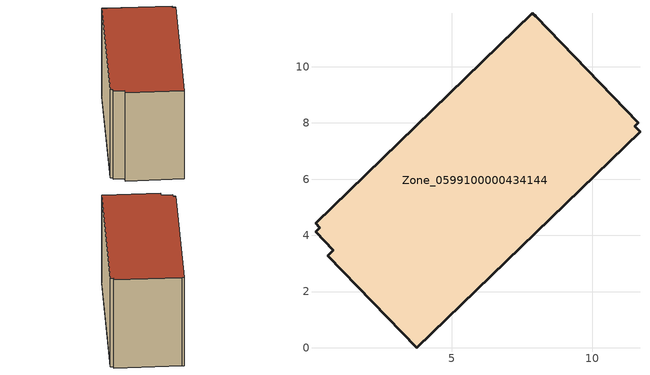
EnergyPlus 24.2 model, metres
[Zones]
Zone_0599100000434144
 floor ground (C_G): 7.87,11.91 8,11.8 11.64,8.01 11.52,7.88 11.7,7.68 3.75,0 0.58,3.27 0.79,3.47 0.15,4.13 0.29,4.27 0.16,4.43 z0
 wall outside (C_F): 0.58,3.27 3.75,0 11.7,7.68 11.52,7.88 11.64,8.01 8,11.8 7.87,11.91 0.16,4.43 0.29,4.27 0.15,4.13 0.79,3.47 0.58,3.27 z0:8.31
 roof outside (C_R): 8,11.8 7.87,11.91 0.16,4.43 0.29,4.27 0.15,4.13 0.79,3.47 0.58,3.27 3.75,0 11.7,7.68 11.52,7.88 11.64,8.01 z8.31
[BUILDING]
Pand.0599100000434144: North Axis=0; Terrain=City; Loads Convergence Tolerance Value=0.04; Temperature Convergence Tolerance Value=0.4; Solar Distribution=FullExterior; Maximum Number of Warmup Days=25; Minimum Number of Warmup Days=1
[Site:Location]
Rotterdam.The.Hague.AP_ZH_NLD Design_Conditions: Latitude=51.96; Longitude=4.45; Time Zone=1; Elevation=-4.5
[SITE:GROUNDTEMPERATURE:BUILDINGSURFACE]
18, 18, 18, 18, 18, 18, 18, 18, 18, 18, 18, 18
[MATERIAL] Thermal Absorptance=0.9; Solar Absorptance=0.7; Visible Absorptance=0.7
Name | Roughness | Thickness | Conductivity | Density | Specific Heat
G.TC.2006-2014 | MediumSmooth | 0.15 | 0.06 | 540 | 1210
F.TC.2006-2014 | Rough | 0.3 | 0.12 | 1920 | 840
R.TC.2006-2014 | MediumRough | 0.2 | 0.08 | 1500 | 1000
[CONSTRUCTION]
C_G: G.TC.2006-2014
C_F: F.TC.2006-2014
C_R: R.TC.2006-2014
[ZONE]
Zone_0599100000434144: Type=1; Multiplier=1; Ceiling Height=Autocalculate; Volume=Autocalculate; Floor Area=autocalculate; Part of Total Floor Area=Yes
[ZONEINFILTRATION:DESIGNFLOWRATE]
Infil_Zone_0599100000434144: Zone or ZoneList or Space or SpaceList=Zone_0599100000434144; Schedule=AlwaysOn; Design Flow Rate Calculation Method=Flow/Area; Flow Rate per Floor Area=0.0015; Constant Term Coefficient=1; Temperature Term Coefficient=0; Velocity Term Coefficient=0; Velocity Squared Term Coefficient=0
[HVACTEMPLATE:ZONE:IDEALLOADSAIRSYSTEM]
Zone_0599100000434144: Maximum Heating Supply Air Temperature=50; Minimum Cooling Supply Air Temperature=13; Maximum Heating Supply Air Humidity Ratio=0.0156; Minimum Cooling Supply Air Humidity Ratio=0.0077; Heating Limit=NoLimit; Cooling Limit=NoLimit; Dehumidification Control Type=ConstantSensibleHeatRatio; Cooling Sensible Heat Ratio=0.7; Dehumidification Setpoint=60; Humidification Control Type=None; Humidification Setpoint=30; Outdoor Air Method=None; Outdoor Air Flow Rate per Person=0.00944; Outdoor Air Flow Rate per Zone Floor Area=0; Outdoor Air Flow Rate per Zone=0; Demand Controlled Ventilation Type=None; Outdoor Air Economizer Type=NoEconomizer; Heat Recovery Type=None; Sensible Heat Recovery Effectiveness=0.7; Latent Heat Recovery Effectiveness=0.65
[ZONECONTROL:THERMOSTAT]
ThermostatControl_Zone_0599100000434144: Zone or ZoneList=Zone_0599100000434144; Control Type Schedule=DualSetpointControlType; Control 1=Thermostat_Zone_0599100000434144; Temperature Difference Between Cutout And Setpoint=0
[THERMOSTATSETPOINT:DUALSETPOINT]
Thermostat_Zone_0599100000434144: Heating Setpoint Temperature Schedule=HeatingSetpoint_Zone_0599100000434144; Cooling Setpoint Temperature Schedule=CoolingSetpoint_Zone_0599100000434144
[SCHEDULE:COMPACT]
HeatingSetpoint_Zone_0599100000434144: Through: 12/31, For: AllDays, Until: 24:00, 21
CoolingSetpoint_Zone_0599100000434144: Through: 12/31, For: AllDays, Until: 24:00, 24
DualSetpointControlType: Through: 12/31, For: AllDays, Until: 24:00, 4
AlwaysOn: Through: 12/31, For: AllDays, Until: 24:00, 1
